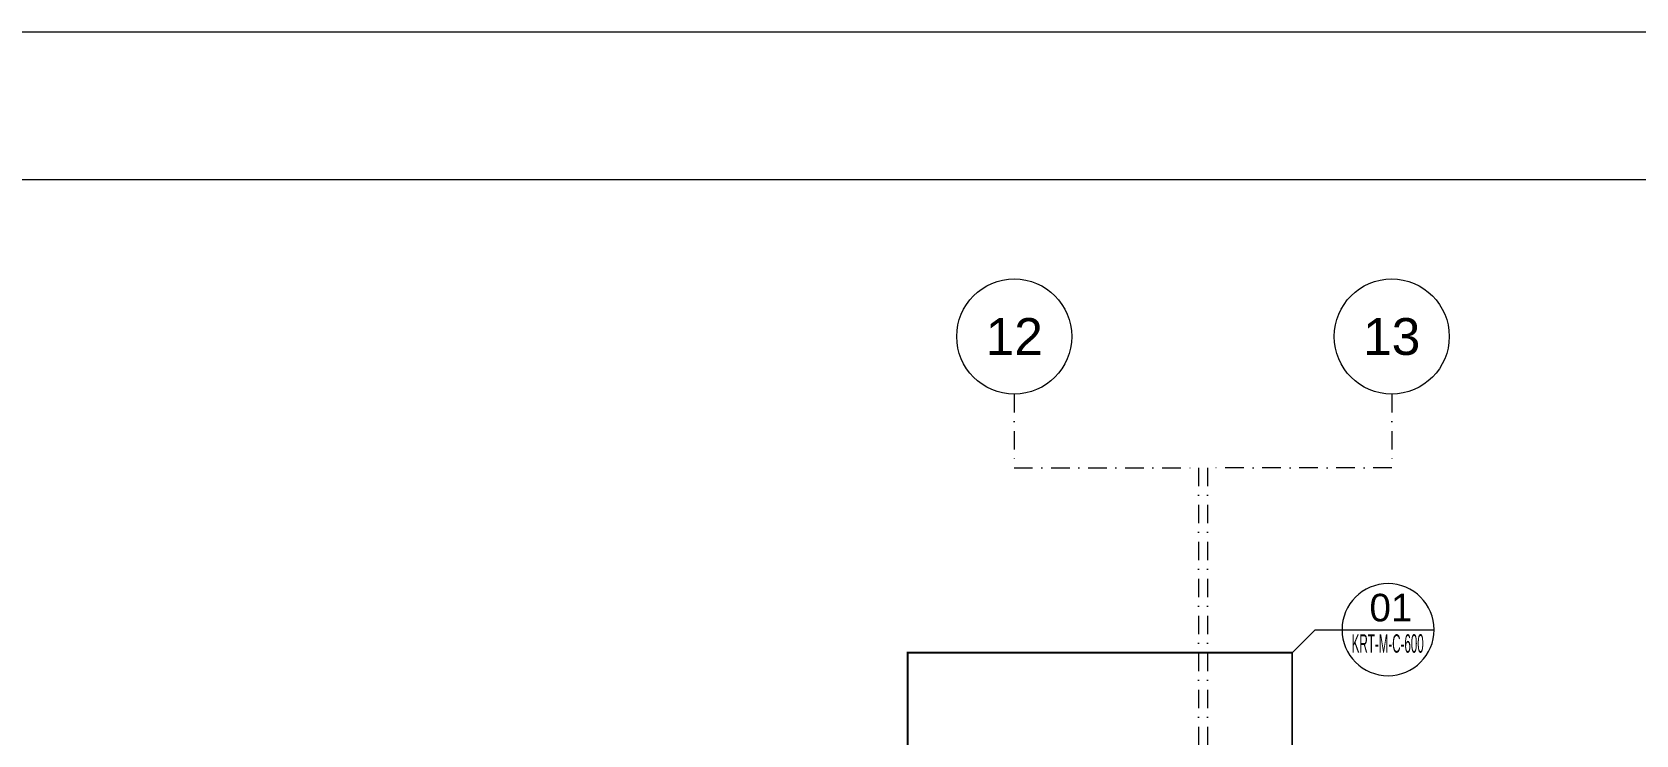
# Model space of a CAD drawing. Extents: x -9059 to 11889, y 0 to 6614.
# Drawn here: x 9221 to 10092, y 3824 to 4206 of the extents above; entities that cross this region are included whole.
import ezdxf
from ezdxf.enums import TextEntityAlignment as Align

# ---------------------------------------------------------------- set-up
doc = ezdxf.new("R2010")
doc.units = 0
doc.header["$LTSCALE"] = 10
doc.header["$MEASUREMENT"] = 0
doc.linetypes.add('DASHDOT', pattern=[1, 0.5, -0.25, 0, -0.25])
doc.linetypes.add('HIDDEN2', pattern=[4.7625, 3.175, -1.5875])
doc.layers.get('0').update_dxf_attribs({"color": 9, "lineweight": 9})
for name, color, linetype, lineweight in [('21', 9, 'Continuous', 9), ('24', 9, 'DASHDOT', 9), ('40A', 9, 'Continuous', 9)]:
    doc.layers.add(name, color=color, linetype=linetype, lineweight=lineweight)
doc.styles.add('$1$Arial', font='arial.ttf', dxfattribs={"height": 2.5})
doc.styles.add('Arial', font='arial.ttf', dxfattribs={"height": 2.5})

# ---------------------------------------------------------------- blocks, each defined once
blk = doc.blocks.new('$0$0_aks')
at = {"linetype": 'Continuous'}
blk.add_circle((0, 0), 3.125, dxfattribs=at)
at = {"style": '$1$Arial'}
blk.add_attdef('AKS', text='', height=2.5, dxfattribs=at).set_placement((0, 0), align=Align.MIDDLE_CENTER)
blk = doc.blocks.new('0_detailbox1')
blk.add_lwpolyline([(10.41, -2.5), (7.91, 0), (-5, 0)])
blk.add_circle((0, 0), 5)
at = {"style": 'Arial'}
blk.add_attdef('DETAYADI', text='', height=3, dxfattribs=at).set_placement((0, 0), align=Align.BOTTOM_CENTER)
blk.add_attdef('PAFTAADI', text='', height=2, dxfattribs=at).set_placement((0, -0.5), align=Align.TOP_CENTER)

msp = doc.modelspace()

# ---------------------------------------------------------------- linework, layer by layer
at = {"layer": '21', "linetype": 'HIDDEN2', "ltscale": 0.1, "const_width": 1}
msp.add_lwpolyline([(9696.61, 3868.72), (9905.49, 3868.72), (9905.49, 3347.26), (9696.61, 3347.26)], close=True, dxfattribs=at)
at = {"layer": '24', "ltscale": 2}
for points in [[(9754.54, 4009.23), (9754.54, 3969.23), (9854.54, 3969.23), (9854.54, 2536.73)], [(9959.54, 4009.23), (9959.54, 3969.23), (9859.54, 3969.23), (9859.54, 2536.73)]]:
    msp.add_lwpolyline(points, dxfattribs=at)
at = {"layer": '40A'}
for points in [[(11889.48, 4205.85), (5944.48, 4205.85), (5944.48, 0.85), (11889.48, 0.85)], [(11349.54, 80.85), (6024.48, 80.85), (6024.48, 4125.85), (11349.54, 4125.85)]]:
    msp.add_lwpolyline(points, close=True, dxfattribs=at)

# ---------------------------------------------------------------- block references
at = {"layer": '21'}
ref = msp.add_blockref('0_detailbox1', (9957.55, 3881.22), dxfattribs=dict(at, xscale=-5, yscale=5, zscale=5))
ref.add_attrib('DETAYADI', '01', dxfattribs={"layer": '0', "height": 15, "style": 'Arial'}).set_placement((9959.11, 3881.22), align=Align.BOTTOM_CENTER)
ref.add_attrib('PAFTAADI', 'KRT-M-C-600', dxfattribs={"layer": '0', "height": 10, "style": 'Arial', "width": 0.45}).set_placement((9957.37, 3878.72), align=Align.TOP_CENTER)
at = {"layer": '24'}
ref = msp.add_blockref('$0$0_aks', (9754.54, 4040.48), dxfattribs=dict(at, xscale=10, yscale=10, zscale=10))
ref.add_attrib('AKS', '12', dxfattribs={"layer": '0', "height": 20, "style": '$1$Arial'}).set_placement((9754.54, 4040.48), align=Align.MIDDLE_CENTER)
ref = msp.add_blockref('$0$0_aks', (9959.54, 4040.48), dxfattribs=dict(at, xscale=10, yscale=10, zscale=10))
ref.add_attrib('AKS', '13', dxfattribs={"layer": '0', "height": 20, "style": '$1$Arial'}).set_placement((9959.54, 4040.48), align=Align.MIDDLE_CENTER)

doc.saveas('drawing.dxf')
